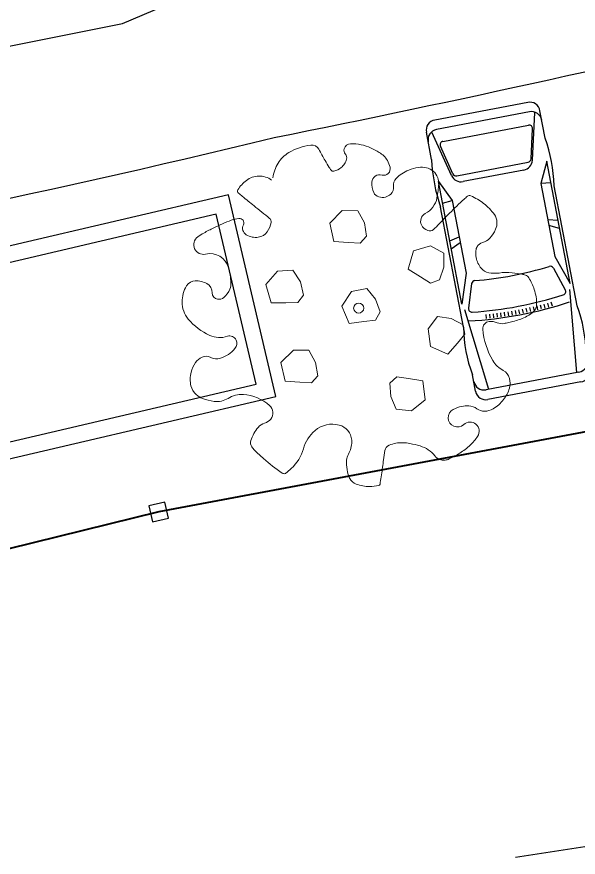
# Model space of a CAD drawing. Extents: x 2080 to 102394, y 2071 to 93424.
# Drawn here: x 86733.2 to 87041.8, y 76746.2 to 77208.6 of the extents above; entities that cross this region are included whole.
import ezdxf

# ---------------------------------------------------------------- set-up
doc = ezdxf.new("R2010")
doc.units = 0
doc.header["$LTSCALE"] = 20
doc.header["$MEASUREMENT"] = 0
doc.linetypes.add('CENTERX2', pattern=[4, 2.5, -0.5, 0.5, -0.5])
for name, color, linetype, lineweight in [('ASPHALT', 9, 'CENTERX2', 25), ('fence', 13, 'FENCELINE2', 40), ('naval tree', 105, 'Continuous', 9), ('STONE', 2, 'Continuous', 30), ('tree1', 110, 'Continuous', 9)]:
    doc.layers.add(name, color=color, linetype=linetype, lineweight=lineweight)
doc.layers.add('patta duplicate', color=230, linetype='Continuous', plot=False)
doc.layers.add('road', color=2, linetype='Continuous')
doc.layers.add('VEHICLES', color=6, linetype='Continuous')
doc.linetypes.add('FENCELINE2', pattern='A,0.25,-0.1,[132,ltypeshp.shx,S=0.1,R=0,X=-0.1,Y=0],-0.1,1', length=1.45)

# ---------------------------------------------------------------- blocks, each defined once
blk = doc.blocks.new('V1')
at = {"linetype": 'Continuous'}
for p, q in [((0.3282, 0.1883), (0.0354, 0.1582)), ((0.0369, 0.2037), (0.0965, 0.2037)), ((0.2667, 0.2037), (0.6975, 0.2037)), ((0.4523, 0.1591), (0.3485, 0.1943)), ((0.3485, 0.1943), (0.7881, 0.1943)), ((0.5461, 0.1943), (0.5627, 0.1591)), ((0.5748, 0.1943), (0.5836, 0.1591)), ((0.71, 0.1943), (0.7139, 0.1591)), ((0.7881, 0.1943), (0.7139, 0.1591)), ((0.8, 0.145), (0.9635, 0.1847)), ((0.8687, 0.2037), (0.9669, 0.2037)), ((0, -0.1668), (0, 0.1668)), ((0.0354, -0.1668), (0.0354, 0.1668)), ((0.4127, 0.1466), (0.3295, 0.1736)), ((0.7139, 0.1591), (0.4523, 0.1591)), ((0.8059, 0.1393), (0.9093, 0.1644)), ((0.9245, 0.1525), (0.9245, -0.1544)), ((0.9698, -0.1668), (0.9698, 0.1668)), ((1.0039, -0.1668), (1.0039, 0.1668)), ((0.7965, 0.1274), (0.7965, -0.1293)), ((0.2796, 0.0921), (0.2941, 0.0911)), ((0.2806, 0.1052), (0.295, 0.1041)), ((0.2817, 0.1183), (0.296, 0.1171)), ((0.7717, -0.1091), (0.7717, 0.1091)), ((0.2781, 0.0658), (0.2925, 0.0651)), ((0.2788, 0.079), (0.2932, 0.0781)), ((0.2771, 0.0395), (0.2915, 0.0391)), ((0.2775, 0.0527), (0.292, 0.0521)), ((0.2765, 0), (0.2909, 0)), ((0.2766, 0.0131), (0.291, 0.013)), ((0.2768, 0.0263), (0.2912, 0.026)), ((0.2766, -0.0131), (0.291, -0.013)), ((0.2768, -0.0263), (0.2912, -0.026)), ((0.2771, -0.0395), (0.2915, -0.0391)), ((0.2775, -0.0527), (0.292, -0.0521)), ((0.2781, -0.0658), (0.2925, -0.0651)), ((0.2788, -0.079), (0.2932, -0.0781)), ((0.2796, -0.0921), (0.2941, -0.0911)), ((0.2806, -0.1052), (0.295, -0.1041)), ((0.2817, -0.1183), (0.296, -0.1171)), ((0.4127, -0.1466), (0.3295, -0.1736)), ((0.8, -0.145), (0.9635, -0.1847)), ((0.8059, -0.1413), (0.9093, -0.1664)), ((0.3282, -0.1883), (0.0354, -0.1582)), ((0.4523, -0.1591), (0.3485, -0.1943)), ((0.7139, -0.1591), (0.4523, -0.1591)), ((0.5461, -0.1943), (0.5627, -0.1591)), ((0.5748, -0.1943), (0.5836, -0.1591)), ((0.71, -0.1943), (0.7139, -0.1591)), ((0.7881, -0.1943), (0.7139, -0.1591)), ((0.0369, -0.2037), (0.0965, -0.2037)), ((0.2667, -0.2037), (0.6975, -0.2037)), ((0.3485, -0.1943), (0.7881, -0.1943)), ((0.8687, -0.2037), (0.9669, -0.2037))]:
    blk.add_line(p, q, dxfattribs=at)
for centre, radius, start, end in [((0.1816, -0.2675), 0.4788, 79.7616, 100.2384), ((0.7831, -0.3777), 0.5877, 81.6216, 98.3784), ((0.0369, 0.1668), 0.0369, 90.0171, 179.9829), ((0.0723, 0.1668), 0.0369, 90.0171, 179.9829), ((1.6336, 0), 1.3607, 172.3671, 187.6329), ((0.9329, 0.1668), 0.0369, 0.0171, 89.9828), ((0.967, 0.1669), 0.0369, 359.9176, 90.0825), ((1.6488, 0), 1.3454, 173.0262, 186.9738), ((0.3256, 0.1619), 0.0123, 71.8301, 173.1644), ((0.9122, 0.1525), 0.0123, 0.0891, 103.6339), ((0.4089, 0.1348), 0.0124, 354.0256, 71.8945), ((1.641, 0), 1.2271, 173.7528, 186.2472), ((0.8087, 0.1091), 0.0369, 103.6822, 179.9556), ((0.8088, 0.1274), 0.0123, 103.7393, 180.0891), ((0.8087, -0.1091), 0.0369, 180.0444, 256.3177), ((0.4089, -0.1348), 0.0124, 288.1055, 5.9744), ((0.8088, -0.1293), 0.0123, 179.911, 256.2607), ((0.0369, -0.1668), 0.0369, 180.0171, 269.9829), ((0.0723, -0.1668), 0.0369, 180.0171, 269.9829), ((0.3256, -0.1619), 0.0123, 186.8356, 288.1699), ((0.9122, -0.1544), 0.0123, 256.3661, 359.9108), ((0.9329, -0.1668), 0.0369, 270.0172, 359.9829), ((0.967, -0.1669), 0.0369, 269.9174, 0.0824), ((0.1816, 0.2675), 0.4788, 259.7616, 280.2384), ((0.7831, 0.3777), 0.5877, 261.6216, 278.3784)]:
    blk.add_arc(centre, radius, start, end, dxfattribs=at)
blk = doc.blocks.new('tree1')
at = {"layer": 'tree1', "lineweight": 5}
blk.add_lwpolyline([(2246.412, 2115.1826, -0.112663), (2246.4436, 2115.2327, -0.117589), (2246.492, 2115.2624, -0.108853), (2246.5788, 2115.2711, -0.296704), (2246.6053, 2115.2491, -0.01094), (2246.612, 2115.2254, 0.0113), (2246.6186, 2115.2025, 0.005127), (2246.6282, 2115.1726, 0.015033), (2246.6319, 2115.1626, 0.306227), (2246.6423, 2115.1556, 0.11667), (2246.6719, 2115.1626, 0.080255), (2246.6872, 2115.1736, 0.078689), (2246.6986, 2115.1892, 0.243774), (2246.6984, 2115.2094, -0.250701), (2246.6986, 2115.2292, -0.328651), (2246.7264, 2115.2422, -0.116616), (2246.7985, 2115.2092, -0.030845), (2246.8248, 2115.186, -0.050087), (2246.8385, 2115.1692, -0.076938), (2246.8477, 2115.1493, -0.062317), (2246.8518, 2115.1226, -0.579697), (2246.8158, 2115.1005, 0.475121), (2246.7719, 2115.0827, 0.129849), (2246.7703, 2115.0429, 0.212231), (2246.7852, 2115.0228, 0.129571), (2246.8094, 2115.0164, 0.139513), (2246.8318, 2115.0228, 0.231404), (2246.8485, 2115.0492, -0.228797), (2246.8652, 2115.076, -0.051526), (2246.8895, 2115.0881, -0.046499), (2246.9185, 2115.096, -0.068146), (2246.9558, 2115.0974, -0.083931), (2246.9851, 2115.0893, -0.129613), (2247.0074, 2115.0709, -0.123758), (2247.0184, 2115.0427, -0.09899), (2247.0169, 2115.0207, -0.039936), (2246.9984, 2114.9695, -0.22703), (2246.9418, 2114.9219, 0.41151), (2246.9185, 2114.883, 0.187353), (2246.9366, 2114.8573, 0.279738), (2246.9585, 2114.8563, 0.024255), (2246.9845, 2114.8724, -0.013213), (2247.0318, 2114.9029, -0.005001), (2247.0972, 2114.942, -0.023312), (2247.1117, 2114.9495, -0.276075), (2247.1247, 2114.9482, -0.060003), (2247.165, 2114.9096, -0.073357), (2247.1952, 2114.8595, -0.14541), (2247.1984, 2114.8297, -0.115891), (2247.1871, 2114.8041, -0.080667), (2247.1584, 2114.7764, -0.146196), (2247.1274, 2114.7664, 0.199095), (2247.1051, 2114.7565, 0.110057), (2247.0965, 2114.7421, 0.070134), (2247.0917, 2114.7165, 0.127178), (2247.1011, 2114.6728, 0.173991), (2247.1251, 2114.65, 0.084989), (2247.1627, 2114.6404, -0.065757), (2247.2117, 2114.63, -0.015835), (2247.246, 2114.6166, -0.041694), (2247.2583, 2114.61, -0.171023), (2247.2682, 2114.5973, -0.055511), (2247.2783, 2114.5501, -0.086573), (2247.2741, 2114.492, -0.193215), (2247.2583, 2114.4702, -0.079513), (2247.2283, 2114.4574, -0.051396), (2247.1784, 2114.4502, -0.009838), (2247.1555, 2114.4498, -0.013144), (2247.1384, 2114.4502, -0.142441), (2247.1136, 2114.4589, 0.12085), (2247.0851, 2114.4702, 0.414743), (2247.0551, 2114.4475, 0.108419), (2247.0651, 2114.3237, 0.145796), (2247.0955, 2114.2778, -0.218883), (2247.1117, 2114.2438, -0.129022), (2247.1028, 2114.2077, -0.098712), (2247.0717, 2114.1706, -0.089238), (2247.0254, 2114.1453, -0.142039), (2246.9918, 2114.144, -0.15262), (2246.966, 2114.1597, 0.140489), (2246.9385, 2114.1773, 0.072733), (2246.9124, 2114.1811, 0.056149), (2246.8785, 2114.1773, 1.162721), (2246.9039, 2114.1127, -0.889956), (2246.9451, 2114.0574, -0.057497), (2246.9104, 2114.0314, -0.050194), (2246.8652, 2114.0108, -0.027152), (2246.8206, 2113.9984, -0.081841), (2246.8052, 2113.9975, -0.259828), (2246.7712, 2114.0216, 0.154361), (2246.7252, 2114.0708, 0.023636), (2246.6897, 2114.0886, 0.036054), (2246.6652, 2114.0974, 0.113837), (2246.6116, 2114.0999, 0.255021), (2246.5919, 2114.0841, 0.010023), (2246.5791, 2114.0512, -0.006166), (2246.5586, 2113.9975, -0.000987), (2246.5476, 2113.9699, -0.004807), (2246.5453, 2113.9642, -0.301336), (2246.5397, 2113.9605, -0.053993), (2246.5053, 2113.9642, -0.098949), (2246.4573, 2113.9853, -0.166928), (2246.4387, 2114.0108, -0.074867), (2246.4362, 2114.0273, -0.033746), (2246.4387, 2114.0641, -0.147775), (2246.4582, 2114.1068, 0.143332), (2246.4787, 2114.1506, 0.320067), (2246.4453, 2114.2167, 0.243977), (2246.352, 2114.2172, 0.152147), (2246.2934, 2114.1598, -0.142431), (2246.2321, 2114.0974, -0.011977), (2246.2084, 2114.0848, -0.105797), (2246.2054, 2114.0841, -0.222083), (2246.1945, 2114.0886, -0.028252), (2246.1388, 2114.1573, -0.016572), (2246.113, 2114.1957, -0.046235), (2246.1055, 2114.2106, -0.232844), (2246.1075, 2114.2346, -0.094135), (2246.1455, 2114.2771, -0.151838), (2246.1726, 2114.2871, 0.157375), (2246.1988, 2114.2971, 0.39645), (2246.2059, 2114.3476, 0.167315), (2246.1188, 2114.4103, 0.155323), (2246.0594, 2114.4094, -0.172189), (2246.0055, 2114.4103, -0.057388), (2245.9658, 2114.4306, -0.091215), (2245.9455, 2114.4502, -0.156095), (2245.9337, 2114.4872, -0.117481), (2245.9455, 2114.5368, -0.096462), (2245.9705, 2114.5689, -0.124262), (2245.9989, 2114.5834, -0.245852), (2246.0304, 2114.5751, 0.213299), (2246.0655, 2114.5634, 0.132817), (2246.1271, 2114.5869, 0.292293), (2246.1388, 2114.6167, 0.386063), (2246.1096, 2114.6384, -0.189961), (2246.0455, 2114.6566, -0.113948), (2245.9805, 2114.7353, -0.173128), (2245.9722, 2114.8031, -0.141993), (2246.0028, 2114.8585, -0.2475), (2246.0388, 2114.8697, -0.069531), (2246.0598, 2114.8626, -0.066733), (2246.0788, 2114.8497, -0.27622), (2246.0909, 2114.811, 0.375875), (2246.1055, 2114.7831, 0.21129), (2246.1292, 2114.7842, 0.125177), (2246.1588, 2114.8097, 0.111486), (2246.1686, 2114.8338, 0.05123), (2246.1721, 2114.8896, 0.402904), (2246.0994, 2114.9595, -0.821492), (2246.0855, 2115.0294, -0.025063), (2246.1109, 2115.0385, -0.015882), (2246.1521, 2115.0494, -0.023816), (2246.2229, 2115.0623, -0.058964), (2246.2521, 2115.0627, -0.600057), (2246.2634, 2115.035, 0.391652), (2246.2654, 2114.9961, 0.173919), (2246.3078, 2114.9768, 0.206831), (2246.3454, 2114.9895, 0.108623), (2246.3674, 2115.0202, 0.273193), (2246.3654, 2115.0361, 0.000005), (2246.342, 2115.066, -0.000002), (2246.3187, 2115.096, -0.000001), (2246.2838, 2115.1409, -0.000003), (2246.2721, 2115.1559, -0.378508), (2246.2729, 2115.1687, -0.089675), (2246.3121, 2115.1959, -0.160885), (2246.3619, 2115.2013, -0.160398), (2246.4054, 2115.1759)], format="xyb", dxfattribs=at)
for points in [[(2246.5818, 2114.8963), (2246.5828, 2114.9683), (2246.6395, 2115.0036), (2246.6962, 2114.9898), (2246.7102, 2114.9394), (2246.7067, 2114.8884), (2246.6775, 2114.8681), (2246.635, 2114.8807)], [(2246.2995, 2114.7243), (2246.2955, 2114.7962), (2246.3496, 2114.8354), (2246.407, 2114.8256), (2246.4245, 2114.7764), (2246.4246, 2114.7252), (2246.397, 2114.7029), (2246.3536, 2114.7124)], [(2246.8317, 2114.7322), (2246.867, 2114.7949), (2246.9337, 2114.7989), (2246.9768, 2114.7597), (2246.9651, 2114.7087), (2246.9376, 2114.6656), (2246.9023, 2114.6617), (2246.8709, 2114.693)], [(2246.5688, 2114.5813), (2246.5557, 2114.6521), (2246.6043, 2114.6978), (2246.6626, 2114.6954), (2246.6862, 2114.6488), (2246.6928, 2114.5981), (2246.6682, 2114.5724), (2246.624, 2114.5764)], [(2246.2835, 2114.424), (2246.2845, 2114.496), (2246.3411, 2114.5313), (2246.3978, 2114.5176), (2246.4119, 2114.4672), (2246.4084, 2114.4162), (2246.3793, 2114.3959), (2246.3367, 2114.4084)], [(2246.9054, 2114.3847), (2246.8484, 2114.4286), (2246.8541, 2114.4952), (2246.8991, 2114.5323), (2246.9478, 2114.5133), (2246.9866, 2114.4799), (2246.9854, 2114.4444), (2246.9498, 2114.4179)], [(2246.7912, 2114.3085), (2246.7834, 2114.2369), (2246.7236, 2114.2071), (2246.6685, 2114.2261), (2246.6593, 2114.2776), (2246.6675, 2114.3281), (2246.6985, 2114.3456), (2246.7397, 2114.3291)]]:
    blk.add_lwpolyline(points, close=True, dxfattribs=at)
blk.add_circle((2246.6167, 2114.6306), 0.0191, dxfattribs=at)

msp = doc.modelspace()

# ---------------------------------------------------------------- linework, layer by layer
at = {"ltscale": 0.5}
for points in [[(86577.597, 76930.003), (86875.537, 76999.774), (86849.544, 77110.771), (86551.604, 77041)], [(86584.308, 76940.818), (86864.722, 77006.485), (86842.833, 77099.956), (86562.419, 77034.29)]]:
    msp.add_lwpolyline(points, close=True, dxfattribs=at)
at = {"layer": 'ASPHALT', "linetype": 'Continuous'}
msp.add_line((88206.07, 76930.255), (87007.339, 76746.136), dxfattribs=at)
at = {"layer": 'fence', "linetype": 'Continuous'}
msp.add_lwpolyline([(86006.734, 76736.162), (86242.874, 76796.204), (86811.336, 76936.381), (87230.006, 77014.978)], dxfattribs=at)
at = {"layer": 'patta duplicate', "ltscale": 0.5}
msp.add_lwpolyline([(88450.657, 84067.151), (84127.797, 82684.315), (83540.963, 80377.169), (84337.551, 80292.694), (84338.201, 79890.512), (77189.571, 82827.244), (75365.053, 80162.878), (84737.949, 76793.335), (86791.228, 77204.942), (89065.024, 78174.595), (89006.283, 79510.343), (88948.024, 81170.116), (88450.657, 84067.151)], dxfattribs=at)
at = {"layer": 'road', "ltscale": 0.5}
for centre, radius, start, end in [((85477.028, 82925.379), 5805.831, 275.8378567, 283.6406961), ((85128.039, 85795.086), 8827.462, 281.4124141, 283.415027), ((85480.162, 82902.426), 5926.677, 275.8300978, 283.6094883)]:
    msp.add_arc(centre, radius, start, end, dxfattribs=at)
at = {"layer": 'STONE', "linetype": 'Continuous', "ltscale": 0.5}
msp.add_lwpolyline([(86807.813, 76930.669), (86816.635, 76932.708), (86814.596, 76941.531), (86805.773, 76939.492)], close=True, dxfattribs=at)

# ---------------------------------------------------------------- block references
at = {"layer": 'naval tree', "linetype": 'Continuous', "xscale": 145.6532754084826, "yscale": 145.6532754084765, "zscale": 145.6532754084701, "rotation": 13.01607038379341}
msp.add_blockref('tree1', (-162528.733, -296740.468), dxfattribs=at)
at = {"layer": 'VEHICLES', "xscale": 156.0000000000048, "yscale": 156, "zscale": 156, "rotation": 100.759493584451}
msp.add_blockref('V1', (87017.737, 77002.855), dxfattribs=at)

doc.saveas('drawing.dxf')
